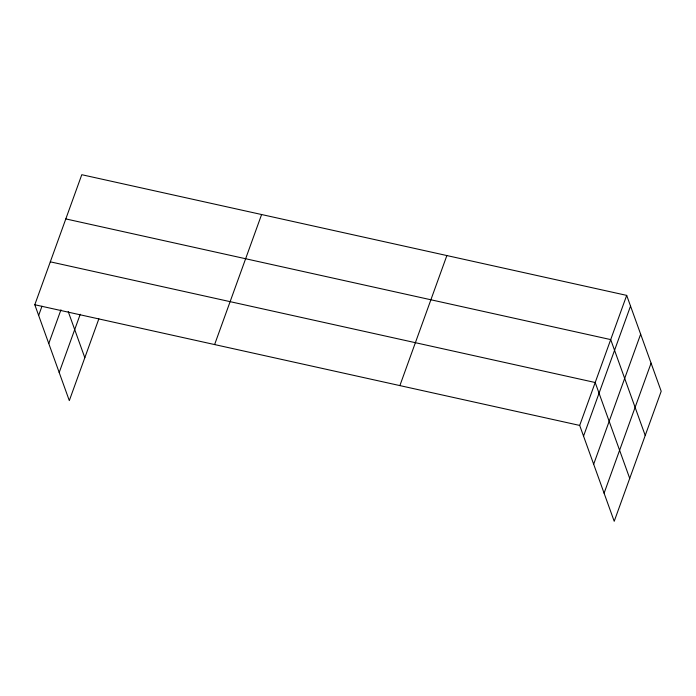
<?xml version="1.0" encoding="UTF-8"?>
<svg xmlns="http://www.w3.org/2000/svg" width="696" height="696" viewBox="0 0 696 696"><rect width="100%" height="100%" fill="white"/><g stroke="black" fill="none" stroke-linecap="round" stroke-linejoin="round"><path stroke-width="1.04" d="M98.849 318.872L69.313 400.618L34.8 304.744L81.789 174.705L626.687 295.382L661.2 391.256L614.211 521.295L579.69 425.421L626.687 295.382M38.654 315.436L41.977 306.24M48.772 343.546L60.952 309.824M59.195 372.508L80.24 314.27M214.612 344.564L261.609 214.525M399.878 385.601L446.867 255.562M583.544 436.122L630.533 306.083M593.662 464.232L640.651 334.193M604.093 493.186L651.082 363.147M65.816 218.918L610.705 339.596L645.227 435.47M50.303 261.827L595.202 382.513L629.715 478.387M34.8 304.744L579.69 425.421M68.234 311.617L84.825 357.7"/></g></svg>
